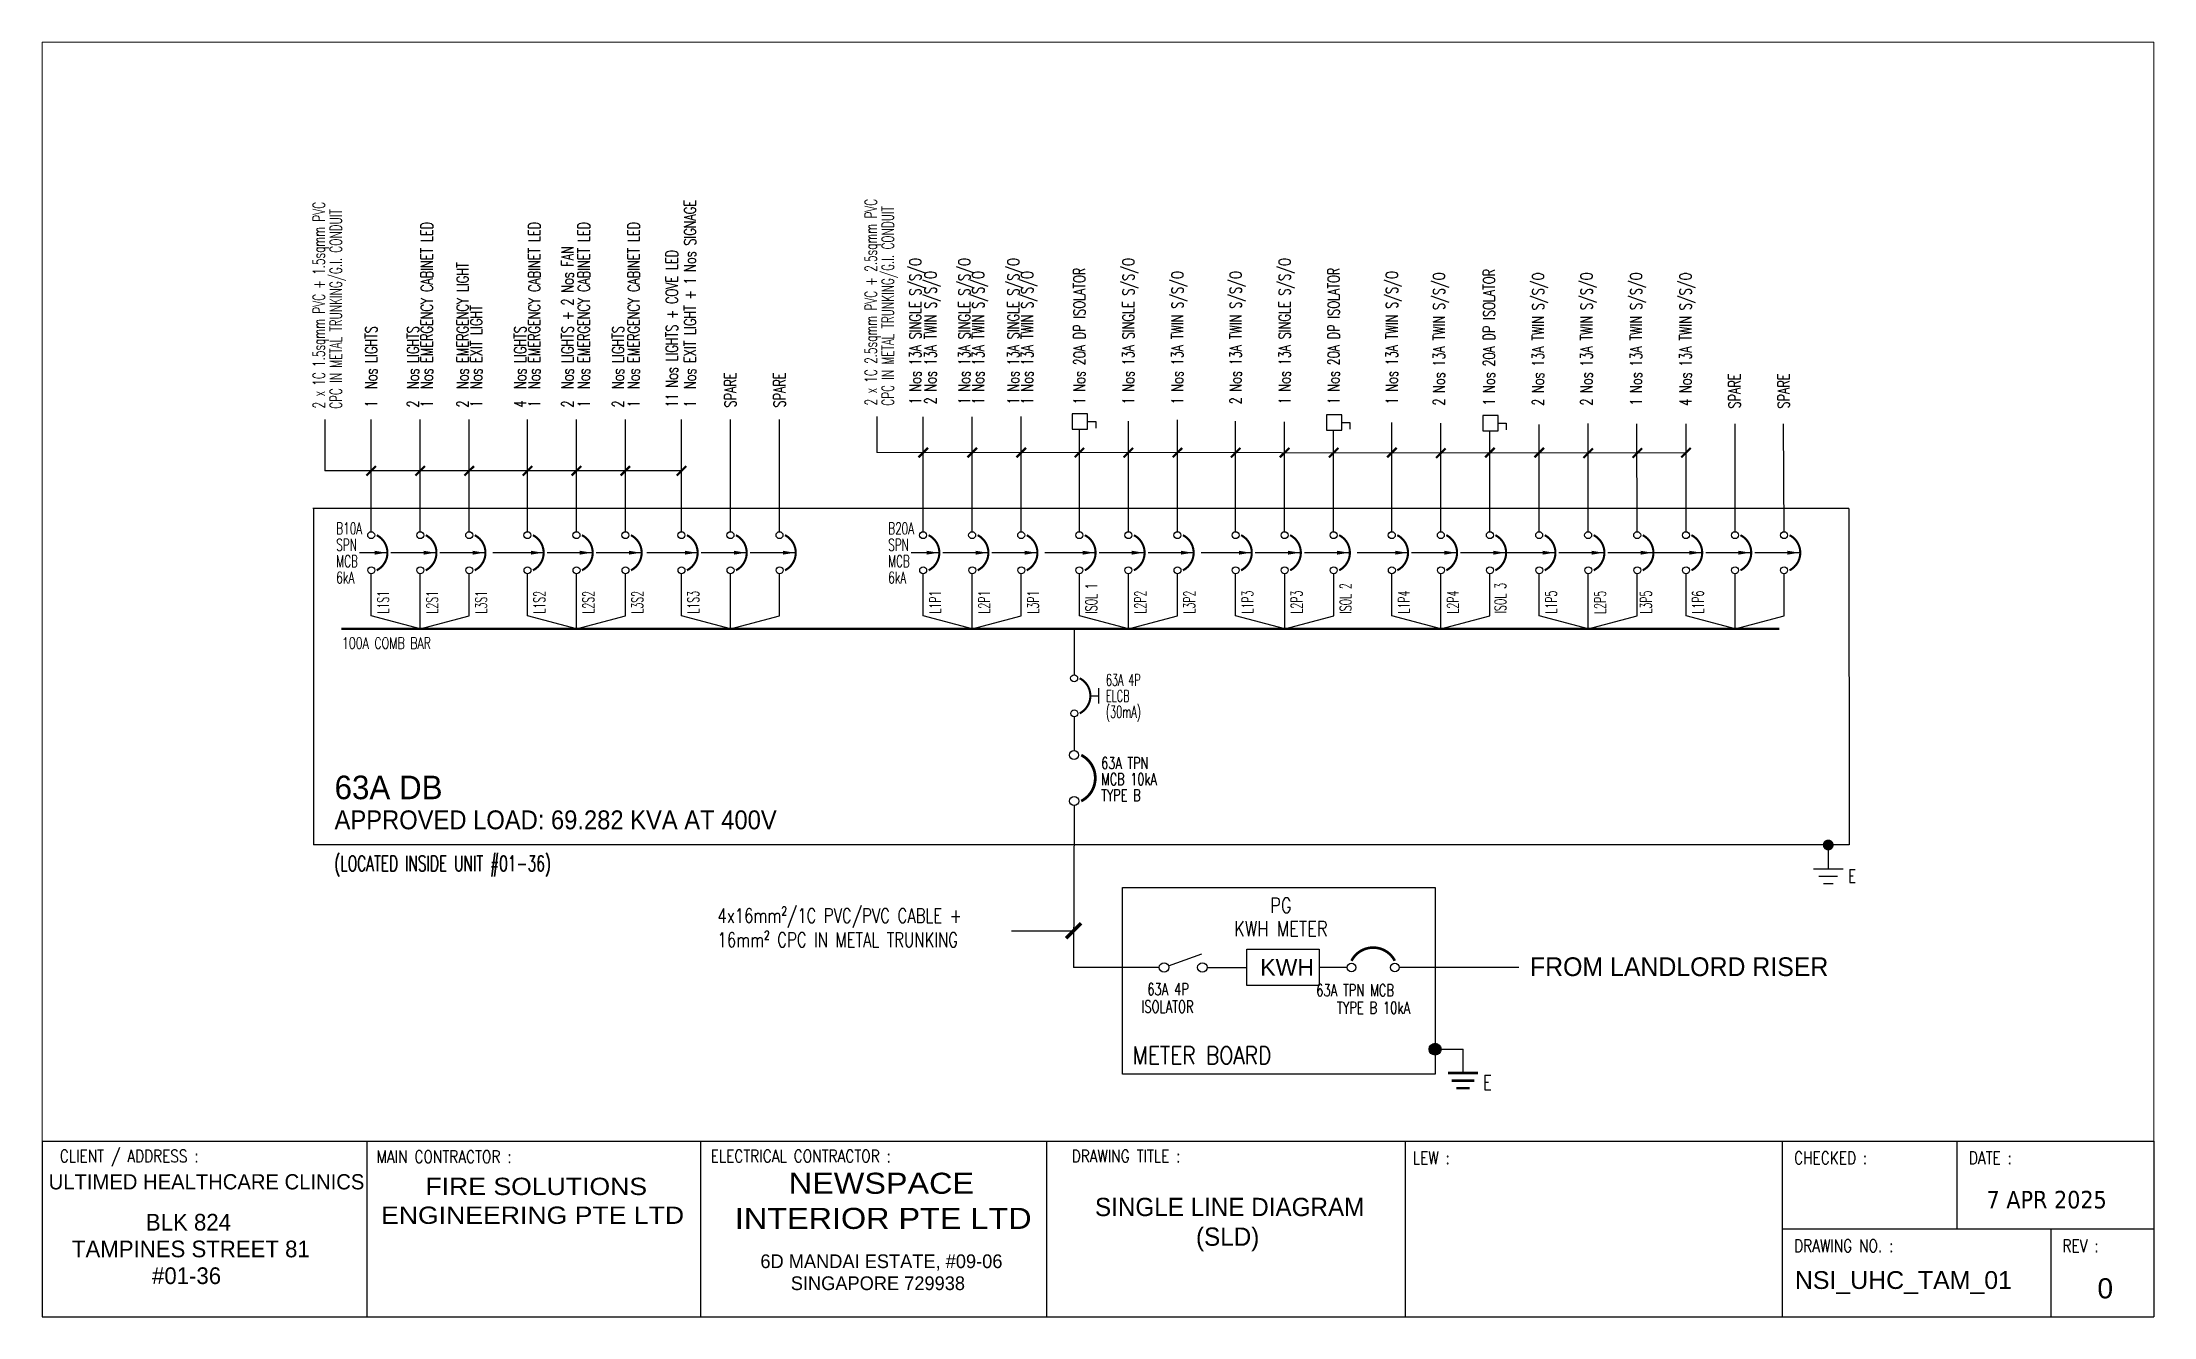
# Paper-space layout 'Layout1' of a CAD drawing. Header units: millimetres. Extents: x 1 to 280, y 1 to 170.
# The model-space entities are those that its viewports show. They can reach past a viewport. Long polylines and large blocks are cut down to what shows.
import ezdxf
from ezdxf.lldxf.tags import DXFTag

# ---------------------------------------------------------------- set-up
doc = ezdxf.new("R2010")
doc.units = ezdxf.units.MM
doc.linetypes.add('DASHED', pattern=[19.05, 12.7, -6.35])
for name, color, linetype in [('E-SLD-FRAME', 8, 'Continuous'), ('E-SLD-LEGENDF', 2, 'Continuous'), ('E-SLD-T1', 2, 'Continuous'), ('SLD', 2, 'Continuous'), ('SLD-LINE', 7, 'Continuous'), ('SLD-TXT', 7, 'Continuous'), ('TXT', 7, 'Continuous')]:
    doc.layers.add(name, color=color, linetype=linetype)
doc.styles.add('ARIAL', font='arial.ttf', dxfattribs={"width": 0.95})
doc.styles.add('Romans', font='romans.shx', dxfattribs={"width": 0.8})
doc.styles.add('SIMPLEX', font='simplex.shx', dxfattribs={"width": 0.75})
doc.styles.add('SLD-TXT', font='romans.shx', dxfattribs={"width": 0.75})
doc.styles.get("Standard").update_dxf_attribs({"font": 'arial.ttf'})
doc.styles.add('TAHOMA', font='tahoma.ttf', dxfattribs={"width": 0.9})
tags = doc.linetypes.add('CENTER', pattern=[2, 1.25, -0.25, 0.25, -0.25]).pattern_tags.tags
tags[10:11] = [DXFTag(74, 4), DXFTag(75, 0), DXFTag(340, '0'), DXFTag(46, 1.0), DXFTag(50, 0.0), DXFTag(44, 0.0), DXFTag(45, 0.0)]
tags[8:9] = [DXFTag(74, 4), DXFTag(75, 0), DXFTag(340, '0'), DXFTag(46, 1.0), DXFTag(50, 0.0), DXFTag(44, 0.0), DXFTag(45, 0.0)]
tags[6:7] = [DXFTag(74, 4), DXFTag(75, 0), DXFTag(340, '0'), DXFTag(46, 1.0), DXFTag(50, 0.0), DXFTag(44, 0.0), DXFTag(45, 0.0)]
tags[4:5] = [DXFTag(74, 4), DXFTag(75, 0), DXFTag(340, '0'), DXFTag(46, 1.0), DXFTag(50, 0.0), DXFTag(44, 0.0), DXFTag(45, 0.0)]
doc.dimstyles.new('A', dxfattribs={"dimtxt": 0.18, "dimasz": 150, "dimexe": 0.18, "dimexo": 0.0625, "dimgap": 0.09, "dimtad": 0, "dimtih": 1, "dimtoh": 1, "dimdec": 4, "dimzin": 0, "dimdsep": 46, "dimtxsty": 'Standard', "dimcen": 0.09, "dimadec": 0, "dimazin": 0, "dimtfac": 1, "dimtdec": 4, "dimtofl": 0, "dimtmove": 0, "dimatfit": 3, "dimfxl": 1, "dimtolj": 1, "dimtzin": 0, "dimarcsym": 0})

# ---------------------------------------------------------------- blocks, each defined once
blk = doc.blocks.new('MCCB')
at = {"color": 3}
for centre in [(-1, 548), (0, 49)]:
    blk.add_circle(centre, 49.5, dxfattribs=at)
at = {"layer": 'E-SLD-LEGENDF', "const_width": 30}
blk.add_lwpolyline([(77, 49, 0.611384), (77, 548)], format="xyb", dxfattribs=at)
blk = doc.blocks.new('RCCB')
at = {"color": 3}
for centre in [(-1, 548), (0, 49)]:
    blk.add_circle(centre, 49.5, dxfattribs=at)
at = {"layer": 'E-SLD-LEGENDF'}
blk.add_line((350, 190), (350, 408), dxfattribs=at)
at = {"layer": 'E-SLD-LEGENDF', "linetype": 'ByBlock'}
blk.add_line((230, 299), (350, 299), dxfattribs=at)
at = {"layer": 'E-SLD-LEGENDF', "const_width": 30}
blk.add_lwpolyline([(77, 49, 0.611384), (77, 548)], format="xyb", dxfattribs=at)
blk = doc.blocks.new('DP ISOL')
at = {"layer": 'SLD', "color": 3, "linetype": 'Continuous', "ltscale": 0.5}
for p, q in [((141, -289), (20, -289)), ((141, -141), (141, -289))]:
    blk.add_line(p, q, dxfattribs=at)
blk.add_lwpolyline([(0, 141), (0, -141), (282, -141), (282, 141)], close=True, dxfattribs=at)

msp = doc.modelspace()

# ---------------------------------------------------------------- hatches: boundary and pattern name
at = {"layer": 'E-SLD-LEGENDF'}
h = msp.add_hatch(color=256, dxfattribs=at)
h.dxf.hatch_style = 1
edge = h.paths.add_edge_path()
edge.add_arc((89162, 16007), 87.6, 0, 360)

# ---------------------------------------------------------------- linework, layer by layer
for p, q in [((83810, 20935), (83810, 20436)), ((83811, 19619), (83803, 17218)), ((85783, 17217), (86369, 17219))]:
    msp.add_line(p, q)
at = {"color": 3}
msp.add_lwpolyline([(85211, 17243), (85703, 17419)], dxfattribs=at)
msp.add_lwpolyline([(86369, 17488), (87445, 17488), (87445, 16951), (86369, 16951)], close=True, dxfattribs=at)
for points in [[(87858, 17218), (87445, 17218)], [(90401, 17218), (88628, 17218)]]:
    msp.add_lwpolyline(points)
at = {"layer": 'E-SLD-FRAME', "color": 7, "linetype": 'CENTER'}
for p, q in [((95295, 24025), (72525, 24025)), ((72533, 24025), (72533, 19035)), ((95295, 24025), (95302, 19035)), ((95302, 19035), (72533, 19035))]:
    msp.add_line(p, q, dxfattribs=at)
at = {"layer": 'E-SLD-FRAME', "color": 7, "linetype": 'CENTER', "ltscale": 1.5}
msp.add_lwpolyline([(84530, 18405), (89162, 18405), (89162, 15636), (84530, 15636)], close=True, dxfattribs=at)
at = {"layer": 'E-SLD-LEGENDF'}
for p in [(89162, 16007), (89576, 15653)]:
    msp.add_line(p, (89576, 16007), dxfattribs=at)
at = {"layer": 'E-SLD-LEGENDF', "color": 3}
for points, const_width in [([(89353, 15653), (89799, 15653)], 37.2), ([(89408, 15541), (89743, 15541)], 37.2), ([(89475, 15430), (89676, 15430)], 33.5)]:
    msp.add_lwpolyline(points, dxfattribs=dict(at, const_width=const_width))
at = {"layer": 'E-SLD-LEGENDF'}
msp.add_circle((89162, 16007), 87.6, dxfattribs=at)
at = {"layer": 'SLD', "color": 7}
for p, q in [((80888, 25387), (80888, 24852)), ((72705, 25341), (72705, 24582)), ((92876, 24846), (80888, 24852)), ((77989, 24582), (72705, 24582))]:
    msp.add_line(p, q, dxfattribs=at)
at = {"layer": 'SLD', "const_width": 33}
for points in [[(72945, 22240), (79826, 22240)], [(79679, 22240), (94266, 22240)]]:
    msp.add_lwpolyline(points, dxfattribs=at)
at = {"layer": 'SLD', "lineweight": -3}
for centre in [(85144, 17219), (85712, 17219)]:
    msp.add_circle(centre, 70.8, dxfattribs=at)
at = {"layer": 'SLD-LINE', "linetype": 'ByBlock'}
for p, q in [((81572, 23680), (81572, 25385)), ((82299, 23680), (82299, 25385)), ((83026, 23680), (83026, 25386)), ((73390, 23680), (73390, 25341)), ((74117, 23680), (74117, 25341)), ((74843, 23680), (74843, 25341)), ((75706, 23680), (75706, 25341)), ((76433, 23680), (76433, 25341)), ((77989, 23680), (77989, 25341)), ((83888, 23680), (83888, 25200)), ((84615, 23680), (84615, 25317)), ((85342, 23680), (85342, 25336)), ((86204, 23680), (86204, 25317)), ((86931, 23680), (86931, 25307)), ((87658, 23680), (87658, 25185)), ((88520, 23680), (88520, 25297)), ((89974, 23680), (89974, 25175)), ((90705, 23680), (90705, 25268)), ((92882, 23680), (92882, 25277))]:
    msp.add_line(p, q, dxfattribs=at)
at = {"layer": 'SLD-LINE', "linetype": 'DASHED'}
for p, q in [((77159, 23680), (77159, 25341)), ((89247, 23680), (89247, 25287)), ((91432, 23680), (91431, 25286)), ((92158, 23680), (92152, 25280))]:
    msp.add_line(p, q, dxfattribs=at)
at = {"layer": 'SLD-LINE', "linetype": 'DASHED', "ltscale": 12}
for p, q in [((78716, 23680), (78716, 25341)), ((79443, 23680), (79443, 25341)), ((93608, 23680), (93608, 25277)), ((94335, 23680), (94329, 25277))]:
    msp.add_line(p, q, dxfattribs=at)
at = {"layer": 'SLD-LINE'}
for p, q in [((73391, 22433), (73391, 23056)), ((74118, 22240), (74118, 23056)), ((74844, 22433), (74844, 23056)), ((75707, 22433), (75707, 23056)), ((76434, 22240), (76434, 23056)), ((77160, 22433), (77160, 23056)), ((77990, 22433), (77990, 23056)), ((78717, 22240), (78717, 23056)), ((79444, 22433), (79444, 23056)), ((81573, 22433), (81573, 23056)), ((82300, 22240), (82300, 23056)), ((83027, 22433), (83027, 23056)), ((83889, 22433), (83889, 23056)), ((84616, 22240), (84616, 23056)), ((85343, 22433), (85343, 23056)), ((86205, 22433), (86205, 23056)), ((86932, 22240), (86932, 23056)), ((87659, 22433), (87659, 23056)), ((88521, 22433), (88521, 23056)), ((89248, 22240), (89248, 23056)), ((89975, 22433), (89975, 23056)), ((90706, 22433), (90706, 23056)), ((91432, 22240), (91432, 23056)), ((92159, 22433), (92159, 23056)), ((92882, 22433), (92882, 23056)), ((93609, 22240), (93609, 23056)), ((94336, 22433), (94336, 23056)), ((74118, 22240), (73391, 22433)), ((74118, 22240), (74844, 22433)), ((76434, 22240), (75707, 22433)), ((76434, 22240), (77160, 22433)), ((78717, 22240), (77990, 22433)), ((78717, 22240), (79444, 22433)), ((82300, 22240), (81573, 22433)), ((82300, 22240), (83027, 22433)), ((84616, 22240), (83889, 22433)), ((84616, 22240), (85343, 22433)), ((86932, 22240), (86205, 22433)), ((86932, 22240), (87659, 22433)), ((89248, 22240), (88521, 22433)), ((89248, 22240), (89975, 22433)), ((91432, 22240), (90706, 22433)), ((91432, 22240), (92159, 22433)), ((93609, 22240), (92882, 22433)), ((93609, 22240), (94336, 22433)), ((85073, 17219), (83803, 17218))]:
    msp.add_line(p, q, dxfattribs=at)
at = {"layer": 'SLD-TXT'}
msp.add_line((82884, 17763), (83803, 17763), dxfattribs=at)
for points, const_width in [([(81503, 24782), (81643, 24922)], 33.1), ([(82229, 24782), (82370, 24922)], 33.1), ([(82956, 24782), (83097, 24922)], 33.1), ([(83819, 24782), (83959, 24922)], 33.1), ([(84545, 24782), (84686, 24922)], 33.1), ([(85272, 24782), (85413, 24922)], 33.1), ([(86135, 24782), (86275, 24922)], 33.1), ([(86861, 24782), (87002, 24922)], 33.1), ([(87588, 24782), (87729, 24922)], 33.1), ([(88451, 24782), (88591, 24922)], 33.1), ([(89177, 24774), (89318, 24915)], 33.1), ([(89904, 24782), (90045, 24922)], 33.1), ([(90635, 24782), (90776, 24922)], 33.1), ([(91362, 24774), (91502, 24915)], 33.1), ([(92089, 24776), (92229, 24916)], 33.1), ([(92812, 24782), (92952, 24922)], 33.1), ([(73320, 24512), (73460, 24652)], 33.1), ([(74046, 24512), (74187, 24652)], 33.1), ([(74773, 24512), (74914, 24652)], 33.1), ([(75636, 24512), (75776, 24652)], 33.1), ([(76362, 24512), (76503, 24652)], 33.1), ([(77087, 24512), (77228, 24652)], 33.1), ([(77919, 24512), (78059, 24652)], 33.1), ([(83692, 17651), (83915, 17875)], 52.7)]:
    msp.add_lwpolyline(points, dxfattribs=dict(at, const_width=const_width))
at = {"layer": 'TXT', "color": 7}
msp.add_line((83810, 22240), (83812, 21559), dxfattribs=at)
at = {"layer": 'TXT'}
msp.add_line((94990, 19035), (94990, 18681), dxfattribs=at)
at = {"layer": 'TXT', "color": 5}
for p, q in [((94770, 18681), (95210, 18681)), ((94852, 18572), (95128, 18572)), ((94918, 18463), (95062, 18463))]:
    msp.add_line(p, q, dxfattribs=at)
at = {"layer": 'TXT', "const_width": 80.5}
msp.add_lwpolyline([(94950, 19035, 1), (95030, 19035, 1)], format="xyb", close=True, dxfattribs=at)

# ---------------------------------------------------------------- block references
at = {"layer": 'E-SLD-LEGENDF', "linetype": 'ByBlock', "xscale": 1.043890447483075, "yscale": 1.043890447483075, "zscale": 1.043890447483075}
msp.add_blockref('RCCB', (83812, 20935), dxfattribs=at)
at = {"layer": 'SLD', "xscale": 0.81, "yscale": 0.81, "zscale": 0.81, "rotation": 90}
for p in [(83896, 25200), (87666, 25185), (89982, 25175)]:
    msp.add_blockref('DP ISOL', p, dxfattribs=at)
at = {"layer": 'SLD', "lineweight": -3}
for p, xscale, yscale, zscale in [((73391, 23056), 1.043890447483075, 1.043890447483075, 1.043890447483075), ((74118, 23056), 1.043890447483075, 1.043890447483075, 1.043890447483075), ((74844, 23056), 1.043890447483075, 1.043890447483075, 1.043890447483075), ((75707, 23056), 1.043890447483075, 1.043890447483075, 1.043890447483075), ((76434, 23056), 1.043890447483075, 1.043890447483075, 1.043890447483075), ((77160, 23056), 1.043890447483075, 1.043890447483075, 1.043890447483075), ((77990, 23056), 1.043890447483075, 1.043890447483075, 1.043890447483075), ((78717, 23056), 1.043890447483075, 1.043890447483075, 1.043890447483075), ((79444, 23056), 1.043890447483075, 1.043890447483075, 1.043890447483075), ((81573, 23056), 1.043890447483075, 1.043890447483075, 1.043890447483075), ((82300, 23056), 1.043890447483075, 1.043890447483075, 1.043890447483075), ((83027, 23056), 1.043890447483075, 1.043890447483075, 1.043890447483075), ((83889, 23056), 1.043890447483075, 1.043890447483075, 1.043890447483075), ((84616, 23056), 1.043890447483075, 1.043890447483075, 1.043890447483075), ((85343, 23056), 1.043890447483075, 1.043890447483075, 1.043890447483075), ((86205, 23056), 1.043890447483075, 1.043890447483075, 1.043890447483075), ((86932, 23056), 1.043890447483075, 1.043890447483075, 1.043890447483075), ((87659, 23056), 1.043890447483075, 1.043890447483075, 1.043890447483075), ((88521, 23056), 1.043890447483075, 1.043890447483075, 1.043890447483075), ((89248, 23056), 1.043890447483075, 1.043890447483075, 1.043890447483075), ((89975, 23056), 1.043890447483075, 1.043890447483075, 1.043890447483075), ((90706, 23056), 1.043890447483075, 1.043890447483075, 1.043890447483075), ((91432, 23056), 1.043890447483075, 1.043890447483075, 1.043890447483075), ((92159, 23056), 1.043890447483075, 1.043890447483075, 1.043890447483075), ((92882, 23056), 1.043890447483075, 1.043890447483075, 1.043890447483075), ((93609, 23056), 1.043890447483075, 1.043890447483075, 1.043890447483075), ((94336, 23056), 1.043890447483075, 1.043890447483075, 1.043890447483075), ((83811, 19619), 1.365952055823138, 1.365952055823138, 1.365952055823138)]:
    msp.add_blockref('MCCB', p, dxfattribs=dict(at, xscale=xscale, yscale=yscale, zscale=zscale))
at = {"layer": 'SLD', "lineweight": -3, "xscale": 1.287692247773517, "yscale": 1.287692247773517, "zscale": 1.287692247773517, "rotation": 90}
msp.add_blockref('MCCB', (88628, 17218), dxfattribs=at)

# ---------------------------------------------------------------- texts
at = {"color": 0, "linetype": 'ByBlock', "attachment_point": 1, "style": 'SLD-TXT'}
for s, insert, char_height, width, line_spacing_factor in [('{\\W0.7;100A COMB BAR}', (72956, 22113), 170.59, 7653.88, 0.890323), ('{\\W0.7;63A TPN \\PMCB 10kA \\PTYPE B}', (84212, 20337), 175, 1118.38, 0.818814), ('{\\W0.65;(LOCATED INSIDE UNIT #01-36)}', (72844, 18875), 229.11, 5352.95, 0.818814)]:
    msp.add_mtext(s, dxfattribs=dict(at, insert=insert, char_height=char_height, width=width, line_spacing_factor=line_spacing_factor))
at = {"color": 0, "insert": (86569, 17344), "char_height": 245, "width": 881.84, "attachment_point": 1, "style": 'ARIAL'}
msp.add_mtext('{\\W1;KWH}', dxfattribs=at)
at = {"insert": (90568, 17369), "char_height": 277.78, "width": 5563.81, "attachment_point": 1, "style": 'ARIAL'}
msp.add_mtext('FROM LANDLORD RISER', dxfattribs=at)
at = {"layer": 'E-SLD-T1', "color": 7, "style": 'Romans', "width": 0.85}
msp.add_text('METER BOARD', height=259.26, dxfattribs=at).set_placement((84678, 15786))
at = {"layer": 'SLD-TXT', "style": 'SLD-TXT'}
for s, height, width, p in [('2 x 1C 1.5sqmm PVC + 1.5sqmm PVC', 175, 0.65, (72702, 25507)), ('1  Nos EXIT LIGHT + 1 Nos SIGNAGE', 175, 0.7, (78204, 25522)), ('2 x 1C 2.5sqmm PVC + 2.5sqmm PVC', 175, 0.65, (80885, 25553)), ('CPC IN METAL TRUNKING/G.I. CONDUIT ', 175, 0.65, (81137, 25547)), ('CPC IN METAL TRUNKING/G.I. CONDUIT ', 175, 0.65, (72954, 25501)), ('1  Nos EMERGENCY CABINET LED', 175, 0.7, (74302, 25522)), ('1  Nos EMERGENCY CABINET LED', 175, 0.7, (75895, 25522)), ('1  Nos EMERGENCY CABINET LED', 175, 0.7, (76629, 25522)), ('1  Nos EMERGENCY CABINET LED', 175, 0.7, (77369, 25522)), ('2  Nos LIGHTS + 2 Nos FAN', 175, 0.7, (76388, 25522)), ('2  Nos EMERGENCY LIGHT', 175, 0.7, (74833, 25522)), ('11 Nos LIGHTS + COVE LED', 175, 0.7, (77935, 25522)), ('1 Nos 13A SINGLE S/S/O', 175, 0.7, (81544, 25568)), ('1 Nos 13A SINGLE S/S/O', 175, 0.7, (82270, 25568)), ('1 Nos 13A SINGLE S/S/O', 175, 0.7, (82997, 25569)), ('1 Nos 20A DP ISOLATOR', 175, 0.7, (83976, 25568)), ('1 Nos 13A SINGLE S/S/O ', 175, 0.7, (84702, 25568)), ('1 Nos 13A SINGLE S/S/O ', 175, 0.7, (87018, 25568)), ('1 Nos 20A DP ISOLATOR', 175, 0.7, (87745, 25568)), ('1 Nos 20A DP ISOLATOR', 175, 0.7, (90049, 25550)), ('2 Nos 13A TWIN S/S/O', 175, 0.7, (81769, 25568)), ('1 Nos 13A TWIN S/S/O ', 175, 0.7, (82475, 25568)), ('1 Nos 13A TWIN S/S/O ', 175, 0.7, (83202, 25569)), ('1 Nos 13A TWIN S/S/O ', 175, 0.7, (85429, 25568)), ('2 Nos 13A TWIN S/S/O ', 175, 0.7, (86292, 25568)), ('1 Nos 13A TWIN S/S/O ', 175, 0.7, (88608, 25568)), ('2 Nos 13A TWIN S/S/O', 175, 0.7, (89307, 25550)), ('2 Nos 13A TWIN S/S/O', 175, 0.7, (90776, 25547)), ('2 Nos 13A TWIN S/S/O', 175, 0.7, (91494, 25550)), ('1 Nos 13A TWIN S/S/O', 175, 0.7, (92229, 25550)), ('4 Nos 13A TWIN S/S/O', 175, 0.7, (92961, 25547)), ('1  Nos EXIT LIGHT', 175, 0.7, (75035, 25522)), ('1  Nos LIGHTS', 175, 0.7, (73477, 25522)), ('2  Nos LIGHTS', 175, 0.7, (74097, 25522)), ('4  Nos LIGHTS', 175, 0.7, (75686, 25522)), ('2  Nos LIGHTS', 175, 0.7, (77137, 25522)), ('SPARE', 175, 0.7, (78803, 25522)), ('SPARE', 175, 0.7, (79530, 25522)), ('SPARE', 175, 0.7, (93689, 25507)), ('SPARE', 175, 0.7, (94416, 25507)), ('ISOL 1', 170.6, 0.6, (84151, 22464)), ('ISOL 2', 170.6, 0.6, (87920, 22464)), ('ISOL 3', 170.6, 0.6, (90216, 22468)), ('L1S1', 170.6, 0.6, (73653, 22464)), ('L2S1', 170.6, 0.6, (74379, 22464)), ('L3S1', 170.6, 0.6, (75106, 22464)), ('L1S2', 170.6, 0.6, (75969, 22464)), ('L2S2', 170.6, 0.6, (76695, 22464)), ('L3S2', 170.6, 0.6, (77422, 22464)), ('L1S3', 170.6, 0.6, (78252, 22464)), ('L1P1', 170.6, 0.6, (81835, 22464)), ('L2P1', 170.6, 0.6, (82562, 22464)), ('L3P1', 170.6, 0.6, (83288, 22464)), ('L2P2', 170.6, 0.6, (84878, 22464)), ('L3P2', 170.6, 0.6, (85604, 22464)), ('L1P3', 170.6, 0.6, (86467, 22464)), ('L2P3', 170.6, 0.6, (87194, 22464)), ('L1P4', 170.6, 0.6, (88783, 22464)), ('L2P4', 170.6, 0.6, (89510, 22464)), ('L1P5', 170.6, 0.6, (90967, 22464)), ('L2P5', 170.6, 0.6, (91694, 22460)), ('L3P5', 170.6, 0.6, (92374, 22464)), ('L1P6', 170.6, 0.6, (93144, 22464))]:
    msp.add_text(s, height=height, rotation=90, dxfattribs=dict(at, width=width)).set_placement(p)
at = {"layer": 'SLD-TXT', "attachment_point": 1, "style": 'SLD-TXT'}
for s, insert, char_height, width, line_spacing_factor in [('{\\W0.65;B10A \\PSPN\\PMCB\\P6kA}', (72872, 23816), 175, 669.59, 0.833333), ('{\\W0.65;B20A \\PSPN\\PMCB\\P6kA}', (81054, 23816), 175, 669.59, 0.833333), ('{\\W0.6;63A 4P\\PELCB \\P(30mA)}', (84281, 21569), 175, 2442.69, 0.810811), ('\\pxqc;{\\W0.8;PG\\PKWH METER}', (86046, 18250), 222.22, 1658.2, 0.934884), ('{\\W0.7;     63A 4P\\P    ISOLATOR}', (84465, 16986), 178.9, 1444.18, 0.869565), ('{\\W0.7;     63A TPN MCB\\P\\pxqc;TYPE B 10kA}', (86970, 16971), 178.9, 2558.21, 0.869565), ('{\\W0.75;E}', (89872, 15621), 216.7, 3013.18, 0.908108)]:
    msp.add_mtext(s, dxfattribs=dict(at, insert=insert, char_height=char_height, width=width, line_spacing_factor=line_spacing_factor))
at = {"layer": 'SLD-TXT', "insert": (78524, 18095), "char_height": 215, "width": 8812.12, "attachment_point": 1, "style": 'SLD-TXT'}
msp.add_mtext('4x16mm²/1C PVC/PVC CABLE + \\P16mm² CPC IN METAL TRUNKING', dxfattribs=at)
at = {"layer": 'TXT', "style": 'SIMPLEX', "width": 0.7}
msp.add_text('E', height=194, dxfattribs=at).set_placement((95288, 18477))
at = {"layer": 'TXT', "color": 3, "attachment_point": 1, "line_spacing_factor": 0.926797, "style": 'ARIAL'}
for s, insert, char_height, width in [('\\P63A DB', (72847, 20604), 350, 4520.12), ('{\\W0.9;\\PAPPROVED LOAD: 69.282 KVA AT 400V}', (72847, 19980), 280, 6727.75)]:
    msp.add_mtext(s, dxfattribs=dict(at, insert=insert, char_height=char_height, width=width))

# ---------------------------------------------------------------- leaders
at = {"layer": 'SLD-TXT'}
for points in [[(73616, 23368), (73215, 23368)], [(74342, 23368), (73683, 23368)], [(75069, 23368), (74409, 23368)], [(75932, 23368), (75195, 23368)], [(76658, 23368), (75999, 23368)], [(77385, 23368), (76725, 23368)], [(78215, 23368), (77478, 23368)], [(78942, 23368), (78282, 23368)], [(79668, 23368), (79009, 23368)], [(81798, 23368), (81397, 23368)], [(82525, 23368), (81865, 23368)], [(83252, 23368), (82592, 23368)], [(84114, 23368), (83377, 23368)], [(84841, 23368), (84181, 23368)], [(85568, 23368), (84908, 23368)], [(86430, 23368), (85693, 23368)], [(87157, 23368), (86497, 23368)], [(87884, 23368), (87224, 23368)], [(88746, 23368), (88009, 23368)], [(89473, 23368), (88813, 23368)], [(90200, 23368), (89540, 23368)], [(90930, 23368), (90194, 23368)], [(91657, 23368), (90997, 23368)], [(92384, 23368), (91724, 23368)], [(93107, 23368), (92371, 23368)], [(93834, 23368), (93174, 23368)], [(94561, 23368), (93901, 23368)]]:
    msp.add_leader(points, dimstyle='A', override={"dimasz": 175, "dimgap": 0.09, "dimtad": 0}, dxfattribs=at)

psp = doc.layouts.get("Layout1")

# ---------------------------------------------------------------- linework, layer by layer
at = {"color": 7}
for p, q in [((0.87, 24.25), (280.13, 24.25)), ((0.87, 24.25), (0.87, 1.02)), ((43.82, 24.25), (43.82, 1.02)), ((87.93, 24.25), (87.93, 1.02)), ((133.68, 24.25), (133.68, 1.02)), ((181.14, 24.25), (181.14, 1.02)), ((230.99, 24.25), (230.99, 1.02)), ((254.1, 24.25), (254.1, 12.63)), ((280.13, 24.25), (280.13, 1.02)), ((266.5, 12.63), (266.5, 1.02)), ((0.87, 1.02), (280.13, 1.02))]:
    psp.add_line(p, q, dxfattribs=at)
at = {"layer": 'TXT', "color": 7}
psp.add_line((230.99, 12.63), (280.13, 12.63), dxfattribs=at)

# ---------------------------------------------------------------- texts
at = {"layer": 'TXT', "color": 7, "style": 'SIMPLEX', "width": 0.8}
for s, height, p in [('CLIENT / ADDRESS :', 1.6594, (3.18, 21.45)), ('MAIN CONTRACTOR :', 1.6594, (45.08, 21.36)), ('ELECTRICAL CONTRACTOR :', 1.6594, (89.27, 21.45)), ('DRAWING TITLE :', 1.6594, (137.01, 21.45)), ('LEW :', 1.659, (182.13, 21.2)), ('CHECKED :', 1.659, (232.56, 21.2)), ('DATE :', 1.659, (255.67, 21.2)), ('DRAWING NO. :', 1.6594, (232.56, 9.58)), ('REV :', 1.659, (268.06, 9.58))]:
    psp.add_text(s, height=height, dxfattribs=at).set_placement(p)
at = {"layer": 'TXT', "color": 7}
for s, height, style, p in [('7 APR 2025', 2.323, 'TAHOMA', (258.02, 15.35)), ('NSI_UHC_TAM_01', 2.355, 'ARIAL', (232.67, 4.7)), ('0', 2.66, 'ARIAL', (272.68, 3.45))]:
    psp.add_text(s, height=height, dxfattribs=dict(at, style=style)).set_placement(p)
at = {"layer": 'TXT', "color": 7, "attachment_point": 1, "style": 'ARIAL'}
for s, insert, char_height, width in [('ULTIMED HEALTHCARE CLINICS', (1.72, 19.88), 2.015, 49.2212), ('{\\W1.1;      NEWSPACE INTERIOR PTE LTD}', (92.47, 20.07), 2.7864, 43.0518), ('{\\W1.1;      FIRE SOLUTIONS ENGINEERING PTE LTD}', (45.68, 19.41), 2.2897, 40.95)]:
    psp.add_mtext(s, dxfattribs=dict(at, insert=insert, char_height=char_height, width=width))
for s, insert, char_height, width, line_spacing_factor in [('SINGLE LINE DIAGRAM\\P               (SLD)', (140.1, 16.75), 2.4156, 48.969, 0.975), ('            BLK 824\\PTAMPINES STREET 81\\P             #01-36', (4.8, 14.63), 2.2101, 53.3844, 0.96), ('6D MANDAI ESTATE, #09-06\\P      SINGAPORE 729938', (95.85, 9.27), 1.8162, 33.574, 0.96)]:
    psp.add_mtext(s, dxfattribs=dict(at, insert=insert, char_height=char_height, width=width, line_spacing_factor=line_spacing_factor))

# ---------------------------------------------------------------- viewports
at = {"layer": '0'}
psp.add_viewport(center=(140.5, 96.93), size=(279.26, 145.3514), view_center_point=(84164.73, 22790.76), view_height=16292.5937, dxfattribs=at)

doc.saveas('drawing.dxf')
